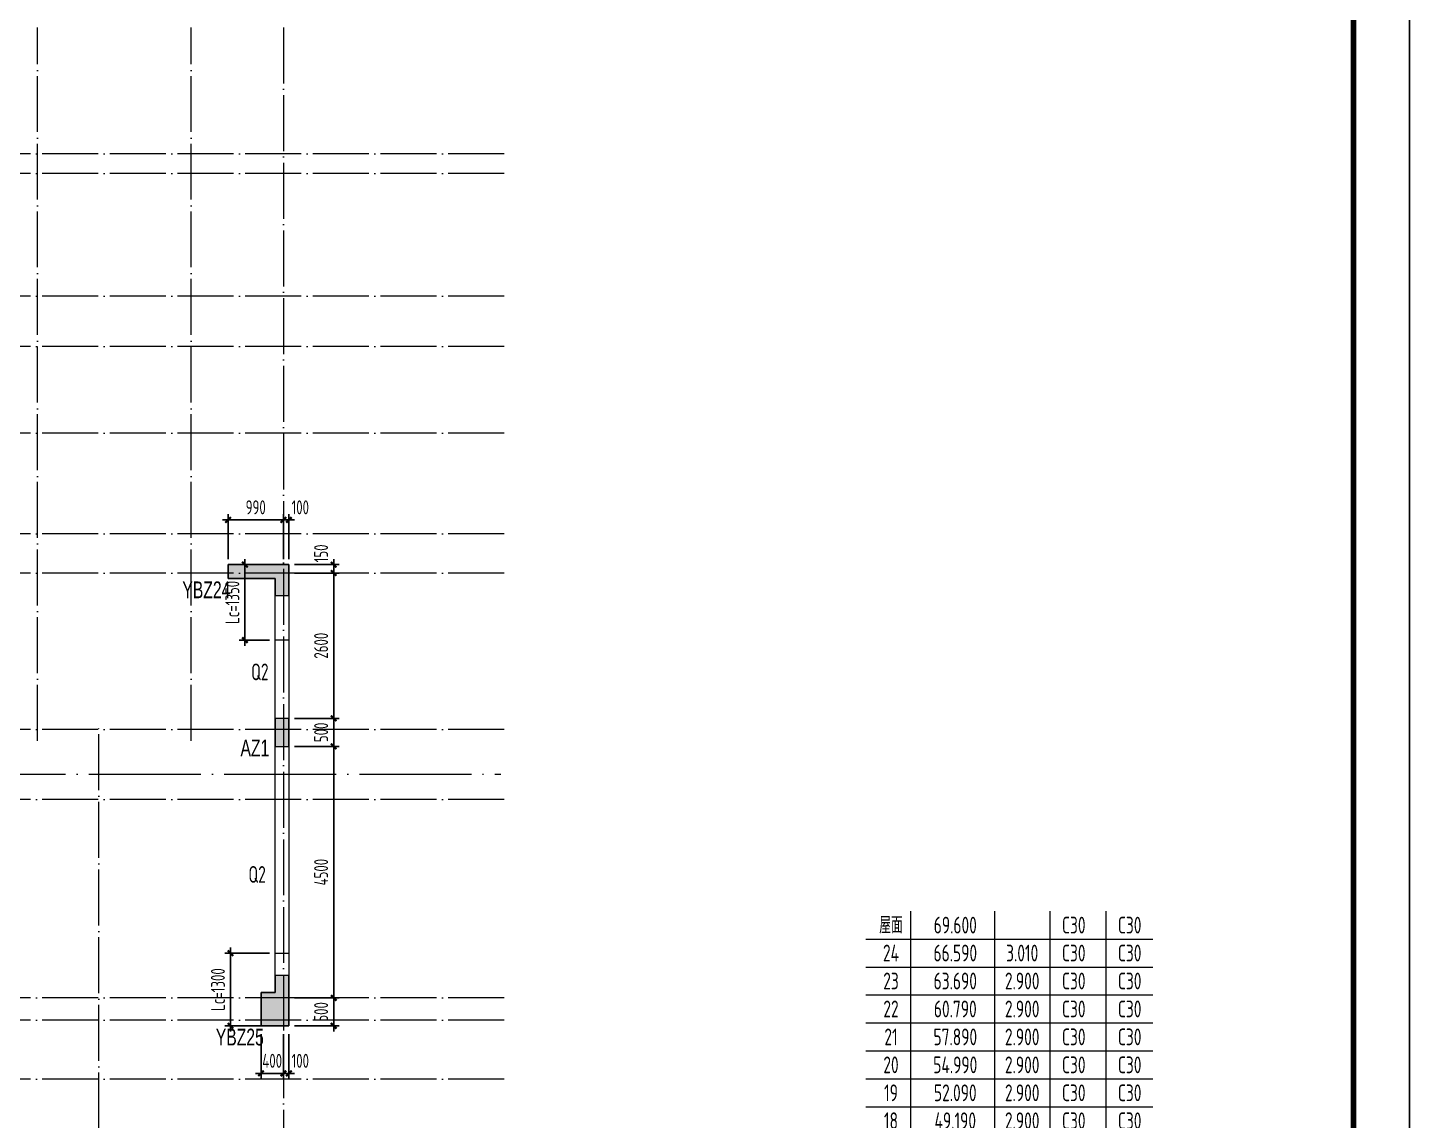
# Model space of a CAD drawing. Extents: x 5874492 to 7194610, y -939842 to -279257.
# Drawn here: x 6337536 to 6362250, y -705438 to -685893 of the extents above; entities that cross this region are included whole.
import ezdxf
from ezdxf.enums import TextEntityAlignment as Align

# ---------------------------------------------------------------- set-up
doc = ezdxf.new("R2010")
doc.units = 0
doc.header["$LTSCALE"] = 1000
doc.linetypes.add('DASH', pattern=[0.35, 0.25, -0.1])
doc.linetypes.add('DOTE', pattern=[2.42, 2, -0.2, 0.02, -0.2])
for name, color, linetype, lineweight in [('A-轴线-塔楼', 1, 'DOTE', 9), ('A-轴线-隔墙', 41, 'DOTE', 9), ('S-基础-HATCH', 251, 'Continuous', 20), ('S-墙柱-COLU', 50, 'Continuous', 20), ('S-墙柱-DIM', 3, 'Continuous', 20), ('S-墙柱-Lc填充', 8, 'Continuous', 20), ('S-墙柱-WALL', 6, 'Continuous', 20), ('S-墙柱-编号', 4, 'Continuous', 20), ('S-轴网-轴线', 1, 'DOTE', 9), ('S-通用-TEXT', 7, 'Continuous', 20)]:
    doc.layers.add(name, color=color, linetype=linetype, lineweight=lineweight)
doc.layers.add('Y-云图图框', color=7, linetype='Continuous')
doc.styles.add('_YT_Name', font='', dxfattribs={"width": 0.8})
doc.styles.add('_YT_Sign_Text', font='ros.shx', dxfattribs={"width": 0.8, "bigfont": 'hztxt.shx'})
doc.styles.add('BW_Dim', font='Bweng.shx', dxfattribs={"width": 0.7, "bigfont": 'hztxt.shx'})
doc.styles.get("Standard").update_dxf_attribs({"font": 'gbenor.shx', "bigfont": 'gbcbig.shx'})
doc.styles.add('TSSD_Dimension', font='tssdeng.shx', dxfattribs={"width": 0.7, "bigfont": 'tssdchn.shx'})
doc.styles.add('TSSD_NORM', font='tssdeng.shx', dxfattribs={"width": 0.7, "bigfont": 'tssdchn.shx'})
doc.styles.add('TSSD_Rein', font='tssdeng.shx', dxfattribs={"width": 0.7, "bigfont": 'hztxt.shx'})
doc.styles.get('_YT_Name').set_extended_font_data('SimHei')
doc.dimstyles.new('TSSD_100_100', dxfattribs={"dimtxt": 250, "dimasz": 100, "dimexe": 100, "dimexo": 100, "dimgap": 100, "dimtad": 1, "dimdec": 0, "dimzin": 0, "dimdsep": 46, "dimtxsty": 'TSSD_Dimension', "dimblk": 'ARCHTICK', "dimcen": 0, "dimdle": 100, "dimclrt": 7, "dimadec": 0, "dimazin": 0, "dimtfac": 1, "dimtdec": 0, "dimtix": 1, "dimtmove": 2, "dimatfit": 0, "dimfxl": 0, "dimtolj": 1, "dimtzin": 0, "dimarcsym": 0})
doc.dimstyles.new('TSSD_100_100$0', dxfattribs={"dimtxt": 250, "dimasz": 100, "dimexe": 100, "dimexo": 250, "dimgap": 100, "dimtad": 1, "dimdec": 0, "dimzin": 0, "dimdsep": 46, "dimtxsty": 'TSSD_Dimension', "dimblk": 'ARCHTICK', "dimcen": 0, "dimdle": 100, "dimclrd": 256, "dimclre": 256, "dimclrt": 7, "dimadec": 0, "dimazin": 0, "dimtfac": 1, "dimtdec": 0, "dimtix": 1, "dimtmove": 2, "dimatfit": 3, "dimldrblk": 'ARCHTICK', "dimfxl": 0, "dimtolj": 1, "dimtzin": 0, "dimlwd": -1, "dimarcsym": 0})

# ---------------------------------------------------------------- blocks, each defined once
blk = doc.blocks.new('ECMCTK_A1_横_单行图名--0')
at = {"color": 4}
blk.add_lwpolyline([(0, 0), (841, 0), (841, 594), (0, 594)], close=True, dxfattribs=at)
at = {"const_width": 1}
blk.add_lwpolyline([(25, 10), (831, 10), (831, 584), (25, 584)], close=True, dxfattribs=at)
at = {"color": 80, "flags": 3}
for tag, height, p in [('YTHQINS', 3, (34.31, 585.5)), ('ECMCKEY', 3, (292.07, 288.23)), ('YTTQINS', 5.62, (848.03, 12.81)), ('YTBARCODE_T1', 3, (749.78, 5.95)), ('YTFRAME', 3, (652.76, 5.84))]:
    blk.add_attdef(tag, text='', height=height, dxfattribs=at).set_placement(p, align=Align.MIDDLE_CENTER)
for tag, height, style, width, p in [('证书编号', 4, '_YT_Sign_Text', 0.8, (708.87, 43.81)), ('审查批准号', 4, '_YT_Sign_Text', 0.8, (761.06, 43.81)), ('工程号', 4, '_YT_Sign_Text', 0.5, (804.08, 44.12)), ('设计单位', 6, '_YT_Name', 0.8, (623.75, 38.6)), ('建设单位', 4, '_YT_Sign_Text', 0.8, (734.96, 36.11)), ('阶段', 4, '_YT_Sign_Text', 0.8, (804.08, 35.81)), ('项目号', 4, '_YT_Sign_Text', 0.5, (822.08, 33.72)), ('项目名称', 4, '_YT_Sign_Text', 0.8, (734.96, 28.11)), ('专业', 4, '_YT_Sign_Text', 0.8, (804.08, 27.31)), ('图纸编号', 4, '_YT_Sign_Text', 0.5, (803.93, 19.36)), ('图纸名称', 4.5, '_YT_Name', 0.8, (735.39, 15.06)), ('版本号', 4, '_YT_Sign_Text', 0.8, (822.08, 13)), ('出图比例', 4.2, '_YT_Sign_Text', 0.8, (681.82, 11.78)), ('日期', 4, '_YT_Sign_Text', 0.5, (803.88, 12.13))]:
    blk.add_attdef(tag, text='', height=height, dxfattribs=dict(style=style, width=width)).set_placement(p, align=Align.CENTER)
at = {"style": '_YT_Sign_Text', "width": 0.8, "flags": 3}
for tag, p, height in [('[审定人]', (590.95, 27.81), 4.1), ('{审定人}', (605.87, 26.45), 6.24), ('[校对人]', (642.23, 27.82), 4.1), ('{校对人}', (658.35, 26.53), 6.24), ('{审核人}', (606.98, 18.44), 6.24), ('[设计人]', (642.47, 20.21), 4.1), ('{设计人}', (658.48, 18.54), 6.24), ('[审核人]', (591.01, 19.76), 4.1), ('{项目负责人}', (608.28, 10.72), 6.24), ('[项目负责人]', (590.78, 12.01), 4.1), ('[专业负责人]', (642.74, 11.77), 4.1), ('{专业负责人}', (658.58, 10.36), 6.24)]:
    blk.add_attdef(tag, p, '', height=height, dxfattribs=at)
at = {"color": 80, "flags": 3}
for tag, p in [('YTQRCODE', (551.04, 11.91)), ('YTBZSIT', (25, 10)), ('EXT_TK_LEFT', (25, 10))]:
    blk.add_attdef(tag, p, '', height=3, dxfattribs=at)
blk = doc.blocks.new('24F')
at = {"layer": 'S-通用-TEXT'}
for p, q in [((1809, 15068), (1809, 1293)), ((3309, 15068), (3309, 1293)), ((4309, 1293), (4309, 15068)), ((5309, 1293), (5309, 15068)), ((1009, 14568), (6141, 14568)), ((1009, 14568), (6141, 14568)), ((1009, 14068), (6141, 14068)), ((1009, 13568), (6141, 13568)), ((1009, 13068), (6141, 13068)), ((1009, 12568), (6141, 12568)), ((1009, 12068), (6141, 12068)), ((1009, 11568), (6141, 11568)), ((1009, 11068), (6141, 11068)), ((1009, 10568), (6141, 10568)), ((1009, 10068), (6141, 10068)), ((1009, 9568), (6141, 9568)), ((1009, 9068), (6141, 9068)), ((1009, 8568), (6141, 8568)), ((1009, 8068), (6141, 8068)), ((1009, 7568), (6141, 7568)), ((1009, 7068), (6141, 7068)), ((1009, 6568), (6141, 6568)), ((1009, 6068), (6141, 6068)), ((1009, 5568), (6141, 5568)), ((1009, 5068), (6141, 5068)), ((1009, 4568), (6141, 4568)), ((1009, 4068), (6141, 4068)), ((1009, 3568), (6141, 3568)), ((1009, 3068), (6141, 3068)), ((1009, 2068), (6141, 2068)), ((1009, 2007), (6141, 2007)), ((1009, 1293), (6141, 1293))]:
    blk.add_line(p, q, dxfattribs=at)
at = {"layer": 'S-通用-TEXT', "linetype": 'DASH'}
for p, q in [((1009, 2629), (6141, 2629)), ((1009, 2568), (6141, 2568)), ((1009, 2568), (6141, 2568)), ((1009, 2568), (6141, 2568))]:
    blk.add_line(p, q, dxfattribs=at)
at = {"layer": 'S-通用-TEXT'}
for points in [[(1009, 4586, 50, 50, 0), (744, 3854, 50, 50, 0), (745, 2735, 50, 50, 0), (1009, 2068, 0, 0, 0)], [(6141, 4074, 50, 50, 0), (6406, 3342, 50, 50, 0), (6406, 2735, 50, 50, 0), (6141, 2068, 0, 0, 0)]]:
    blk.add_lwpolyline(points, format="xyseb", dxfattribs=at)
at = {"layer": 'S-通用-TEXT', "const_width": 50}
blk.add_lwpolyline([(2361, 0), (4977, 0)], dxfattribs=at)
at = {"layer": 'S-通用-TEXT', "style": 'TSSD_Rein', "width": 0.7}
for s, p in [('屋面', (1459, 14818)), ('69.600', (2609, 14818)), ('C30', (4728, 14818)), ('C30', (5728, 14818)), ('24', (1459, 14318)), ('66.590', (2609, 14318)), ('3.010', (3806, 14318)), ('C30', (4728, 14318)), ('C30', (5728, 14318)), ('23', (1459, 13818)), ('63.690', (2609, 13818)), ('2.900', (3806, 13818)), ('C30', (4728, 13818)), ('C30', (5728, 13818)), ('22', (1459, 13318)), ('60.790', (2609, 13318)), ('2.900', (3806, 13318)), ('C30', (4728, 13318)), ('C30', (5728, 13318)), ('21', (1459, 12818)), ('57.890', (2609, 12818)), ('2.900', (3806, 12818)), ('C30', (4728, 12818)), ('C30', (5728, 12818)), ('20', (1459, 12318)), ('54.990', (2609, 12318)), ('2.900', (3806, 12318)), ('C30', (4728, 12318)), ('C30', (5728, 12318)), ('19', (1459, 11818)), ('52.090', (2609, 11818)), ('2.900', (3806, 11818)), ('C30', (4728, 11818)), ('C30', (5728, 11818)), ('18', (1459, 11318)), ('49.190', (2609, 11318)), ('2.900', (3806, 11318)), ('C30', (4728, 11318)), ('C30', (5728, 11318)), ('17', (1459, 10818)), ('46.290', (2609, 10818)), ('2.900', (3806, 10818)), ('C30', (4728, 10818)), ('C30', (5728, 10818)), ('16', (1459, 10318)), ('43.390', (2609, 10318)), ('2.900', (3806, 10318)), ('C30', (4728, 10318)), ('C30', (5728, 10318)), ('15', (1459, 9818)), ('40.490', (2609, 9818)), ('2.900', (3806, 9818)), ('C30', (4728, 9818)), ('C30', (5728, 9818)), ('14', (1459, 9318)), ('37.590', (2609, 9318)), ('2.900', (3806, 9318)), ('C30', (4728, 9318)), ('13', (1459, 8818)), ('34.690', (2609, 8818)), ('2.900', (3806, 8818)), ('C30', (4728, 8818)), ('12', (1459, 8318)), ('31.790', (2609, 8318)), ('2.900', (3806, 8318)), ('C30', (4728, 8318)), ('11', (1459, 7818)), ('28.890', (2609, 7818)), ('2.900', (3806, 7818)), ('C30', (4728, 7818)), ('10', (1459, 7318)), ('25.990', (2609, 7318)), ('2.900', (3806, 7318)), ('C30', (4728, 7318)), ('C40', (5728, 7318)), ('9', (1459, 6818)), ('23.090', (2609, 6818)), ('2.900', (3806, 6818)), ('C30', (4728, 6818)), ('C40', (5728, 6818)), ('8', (1459, 6318)), ('20.190', (2609, 6318)), ('2.900', (3806, 6318)), ('C30', (4728, 6318)), ('C40', (5728, 6318)), ('7', (1459, 5818)), ('17.290', (2609, 5818)), ('2.900', (3806, 5818)), ('C30', (4728, 5818)), ('C40', (5728, 5818)), ('6', (1459, 5318)), ('14.390', (2609, 5318)), ('2.900', (3806, 5318)), ('C30', (4728, 5318)), ('5', (1459, 4818)), ('11.490', (2609, 4818)), ('2.900', (3806, 4818)), ('C30', (4728, 4818)), ('4', (1459, 4318)), ('8.590', (2609, 4318)), ('2.900', (3806, 4318)), ('C30', (4728, 4318)), ('3', (1459, 3818)), ('5.690', (2609, 3818)), ('2.900', (3806, 3818)), ('C30', (4728, 3818)), ('2', (1459, 3318)), ('2.790', (2609, 3318)), ('2.900', (3806, 3318)), ('C30', (4728, 3318)), ('1', (1459, 2818)), ('-0.800', (2520, 2818)), ('3.590', (3806, 2818)), ('C30', (4728, 2818)), ('基础顶', (2520, 2318)), ('按实际', (3806, 2318)), ('详地下室', (4792, 2318)), ('-1', (1349, 2318)), ('标高 Hg', (2609, 1827)), ('层高', (3806, 1827)), ('梁、板', (4726, 1833)), ('墙、柱', (5726, 1833)), ('层号', (1459, 1674)), ('（m）', (2609, 1475)), ('（m）', (3806, 1475)), ('砼标号', (4726, 1480)), ('砼标号', (5726, 1480))]:
    blk.add_text(s, height=300, dxfattribs=at).set_placement(p, align=Align.MIDDLE_CENTER)
at = {"layer": 'S-通用-TEXT', "color": 6, "style": 'TSSD_Rein', "width": 0.7}
for s, p in [('C35', (5728, 9318)), ('C35', (5728, 8818)), ('C35', (5728, 8318)), ('C35', (5728, 7818)), ('C45', (5728, 5318)), ('C45', (5728, 4818)), ('C45', (5728, 4318)), ('C45', (5728, 3818)), ('C45', (5728, 3318)), ('C45', (5728, 2818)), ('C45', (5728, 2318))]:
    blk.add_text(s, height=300, dxfattribs=at).set_placement(p, align=Align.MIDDLE_CENTER)
at = {"layer": 'S-通用-TEXT', "color": 7, "style": 'TSSD_Rein', "width": 0.7}
for s, p in [('约束边缘构件', (500, 2502)), ('底部加强部位', (7150, 2013))]:
    blk.add_text(s, height=500, rotation=90, dxfattribs=at).set_placement(p)
at = {"layer": 'S-通用-TEXT', "style": 'TSSD_NORM', "width": 0.7}
for s, p in [('结 构 层 楼 面 ', (2665, 706)), ('标 高 砼 标 号', (2665, 106))]:
    blk.add_text(s, height=400, dxfattribs=at).set_placement(p)
blk = doc.blocks.new('_ArchTick')
at = {"color": 0, "linetype": 'ByBlock', "const_width": 0.4}
blk.add_lwpolyline([(-0.5, -0.5), (0.5, 0.5)], dxfattribs=at)
blk = doc.blocks.new('*D1005')
at = {"layer": 'Defpoints', "color": 0, "transparency": 16777216}
for p in [(6342210, -698748), (6343010, -698748), (6342210, -703248)]:
    blk.add_point(p, dxfattribs=at)
at = {"layer": 'S-墙柱-DIM', "color": 0, "lineweight": -2, "transparency": 16777216}
for p, q in [((6343010, -703348), (6343010, -698648)), ((6342310, -698748), (6343110, -698748)), ((6342310, -703248), (6343110, -703248))]:
    blk.add_line(p, q, dxfattribs=at)
at = {"layer": 'S-墙柱-DIM', "color": 0, "lineweight": -2, "transparency": 16777216, "xscale": 100, "yscale": 100, "zscale": 100}
for p, rotation in [((6343010, -698748), 90), ((6343010, -703248), 270)]:
    blk.add_blockref('_ArchTick', p, dxfattribs=dict(at, rotation=rotation))
at = {"layer": 'S-墙柱-DIM', "color": 7, "transparency": 16777216, "insert": (6342785, -700998), "char_height": 250, "attachment_point": 5, "rotation": 90, "style": 'TSSD_Dimension'}
blk.add_mtext('\\A1;4500', dxfattribs=at)
blk = doc.blocks.new('*D1007')
at = {"layer": 'Defpoints', "color": 0, "transparency": 16777216}
for p in [(6342210, -698248), (6343010, -698248), (6342210, -698748)]:
    blk.add_point(p, dxfattribs=at)
at = {"layer": 'S-墙柱-DIM', "color": 0, "lineweight": -2, "transparency": 16777216}
for p, q in [((6343010, -698248), (6343010, -698148)), ((6342310, -698248), (6343110, -698248)), ((6343010, -698748), (6343010, -698248)), ((6342310, -698748), (6343110, -698748)), ((6343010, -698748), (6343010, -698848))]:
    blk.add_line(p, q, dxfattribs=at)
at = {"layer": 'S-墙柱-DIM', "color": 0, "lineweight": -2, "transparency": 16777216, "xscale": 100, "yscale": 100, "zscale": 100}
for p, rotation in [((6343010, -698248), 270), ((6343010, -698748), 90)]:
    blk.add_blockref('_ArchTick', p, dxfattribs=dict(at, rotation=rotation))
at = {"layer": 'S-墙柱-DIM', "color": 7, "transparency": 16777216, "insert": (6342785, -698498), "char_height": 250, "attachment_point": 5, "rotation": 90, "style": 'TSSD_Dimension'}
blk.add_mtext('\\A1;500', dxfattribs=at)
blk = doc.blocks.new('*D1068')
at = {"layer": 'Defpoints', "color": 0, "transparency": 16777216}
for p in [(6342110, -703798), (6342210, -703798), (6342110, -704598)]:
    blk.add_point(p, dxfattribs=at)
at = {"layer": 'S-墙柱-DIM', "color": 0, "lineweight": -2, "transparency": 16777216}
for p, q in [((6342110, -703898), (6342110, -704698)), ((6342210, -703898), (6342210, -704698)), ((6342110, -704598), (6342010, -704598)), ((6342210, -704598), (6342110, -704598)), ((6342210, -704598), (6342310, -704598))]:
    blk.add_line(p, q, dxfattribs=at)
at = {"layer": 'S-墙柱-DIM', "color": 0, "lineweight": -2, "transparency": 16777216, "xscale": 100, "yscale": 100, "zscale": 100}
blk.add_blockref('_ArchTick', (6342110, -704598), dxfattribs=at)
at = {"layer": 'S-墙柱-DIM', "color": 0, "lineweight": -2, "transparency": 16777216, "xscale": 100, "yscale": 100, "zscale": 100, "rotation": 180}
blk.add_blockref('_ArchTick', (6342210, -704598), dxfattribs=at)
at = {"layer": 'S-墙柱-DIM', "color": 7, "transparency": 16777216, "insert": (6342412, -704373), "char_height": 250, "attachment_point": 5, "style": 'TSSD_Dimension'}
blk.add_mtext('\\A1;100', dxfattribs=at)
blk = doc.blocks.new('*D1069')
at = {"layer": 'Defpoints', "color": 0, "transparency": 16777216}
for p in [(6341710, -703798), (6342110, -703798), (6341710, -704598)]:
    blk.add_point(p, dxfattribs=at)
at = {"layer": 'S-墙柱-DIM', "color": 0, "lineweight": -2, "transparency": 16777216}
for p, q in [((6341710, -703898), (6341710, -704698)), ((6342110, -703898), (6342110, -704698)), ((6341710, -704598), (6341610, -704598)), ((6342110, -704598), (6341710, -704598)), ((6342110, -704598), (6342210, -704598))]:
    blk.add_line(p, q, dxfattribs=at)
at = {"layer": 'S-墙柱-DIM', "color": 0, "lineweight": -2, "transparency": 16777216, "xscale": 100, "yscale": 100, "zscale": 100}
blk.add_blockref('_ArchTick', (6341710, -704598), dxfattribs=at)
at = {"layer": 'S-墙柱-DIM', "color": 0, "lineweight": -2, "transparency": 16777216, "xscale": 100, "yscale": 100, "zscale": 100, "rotation": 180}
blk.add_blockref('_ArchTick', (6342110, -704598), dxfattribs=at)
at = {"layer": 'S-墙柱-DIM', "color": 7, "transparency": 16777216, "insert": (6341910, -704373), "char_height": 250, "attachment_point": 5, "style": 'TSSD_Dimension'}
blk.add_mtext('\\A1;400', dxfattribs=at)
blk = doc.blocks.new('*D1070')
at = {"layer": 'Defpoints', "color": 0, "transparency": 16777216}
for p in [(6341120, -694698), (6341120, -695498), (6342110, -695498)]:
    blk.add_point(p, dxfattribs=at)
at = {"layer": 'S-墙柱-DIM', "color": 0, "lineweight": -2, "transparency": 16777216}
for p, q in [((6342210, -694698), (6341020, -694698)), ((6341120, -695398), (6341120, -694598)), ((6342110, -695398), (6342110, -694598))]:
    blk.add_line(p, q, dxfattribs=at)
at = {"layer": 'S-墙柱-DIM', "color": 0, "lineweight": -2, "transparency": 16777216, "xscale": 100, "yscale": 100, "zscale": 100, "rotation": 180}
blk.add_blockref('_ArchTick', (6341120, -694698), dxfattribs=at)
at = {"layer": 'S-墙柱-DIM', "color": 0, "lineweight": -2, "transparency": 16777216, "xscale": 100, "yscale": 100, "zscale": 100}
blk.add_blockref('_ArchTick', (6342110, -694698), dxfattribs=at)
at = {"layer": 'S-墙柱-DIM', "color": 7, "transparency": 16777216, "insert": (6341615, -694473), "char_height": 250, "attachment_point": 5, "style": 'TSSD_Dimension'}
blk.add_mtext('\\A1;990', dxfattribs=at)
blk = doc.blocks.new('*D1071')
at = {"layer": 'Defpoints', "color": 0, "transparency": 16777216}
for p in [(6342110, -694698), (6342110, -695498), (6342210, -695498)]:
    blk.add_point(p, dxfattribs=at)
at = {"layer": 'S-墙柱-DIM', "color": 0, "lineweight": -2, "transparency": 16777216}
for p, q in [((6342110, -694698), (6342010, -694698)), ((6342110, -695398), (6342110, -694598)), ((6342210, -694698), (6342110, -694698)), ((6342210, -695398), (6342210, -694598)), ((6342210, -694698), (6342310, -694698))]:
    blk.add_line(p, q, dxfattribs=at)
at = {"layer": 'S-墙柱-DIM', "color": 0, "lineweight": -2, "transparency": 16777216, "xscale": 100, "yscale": 100, "zscale": 100}
blk.add_blockref('_ArchTick', (6342110, -694698), dxfattribs=at)
at = {"layer": 'S-墙柱-DIM', "color": 0, "lineweight": -2, "transparency": 16777216, "xscale": 100, "yscale": 100, "zscale": 100, "rotation": 180}
blk.add_blockref('_ArchTick', (6342210, -694698), dxfattribs=at)
at = {"layer": 'S-墙柱-DIM', "color": 7, "transparency": 16777216, "insert": (6342412, -694473), "char_height": 250, "attachment_point": 5, "style": 'TSSD_Dimension'}
blk.add_mtext('\\A1;100', dxfattribs=at)
blk = doc.blocks.new('*D1072')
at = {"layer": 'Defpoints', "color": 0, "transparency": 16777216}
for p in [(6342210, -695498), (6342210, -695648), (6343010, -695498)]:
    blk.add_point(p, dxfattribs=at)
at = {"layer": 'S-墙柱-DIM', "color": 0, "lineweight": -2, "transparency": 16777216}
for p, q in [((6343010, -695498), (6343010, -695398)), ((6342310, -695498), (6343110, -695498)), ((6342310, -695648), (6343110, -695648)), ((6343010, -695648), (6343010, -695498)), ((6343010, -695648), (6343010, -695748))]:
    blk.add_line(p, q, dxfattribs=at)
at = {"layer": 'S-墙柱-DIM', "color": 0, "lineweight": -2, "transparency": 16777216, "xscale": 100, "yscale": 100, "zscale": 100}
for p, rotation in [((6343010, -695498), 270), ((6343010, -695648), 90)]:
    blk.add_blockref('_ArchTick', p, dxfattribs=dict(at, rotation=rotation))
at = {"layer": 'S-墙柱-DIM', "color": 7, "transparency": 16777216, "insert": (6342785, -695297), "char_height": 250, "attachment_point": 5, "rotation": 90, "style": 'TSSD_Dimension'}
blk.add_mtext('\\A1;150', dxfattribs=at)
blk = doc.blocks.new('*D1073')
at = {"layer": 'Defpoints', "color": 0, "transparency": 16777216}
for p in [(6342210, -695648), (6343010, -695648), (6342210, -698248)]:
    blk.add_point(p, dxfattribs=at)
at = {"layer": 'S-墙柱-DIM', "color": 0, "lineweight": -2, "transparency": 16777216}
for p, q in [((6342310, -695648), (6343110, -695648)), ((6343010, -698348), (6343010, -695548)), ((6342310, -698248), (6343110, -698248))]:
    blk.add_line(p, q, dxfattribs=at)
at = {"layer": 'S-墙柱-DIM', "color": 0, "lineweight": -2, "transparency": 16777216, "xscale": 100, "yscale": 100, "zscale": 100}
for p, rotation in [((6343010, -695648), 90), ((6343010, -698248), 270)]:
    blk.add_blockref('_ArchTick', p, dxfattribs=dict(at, rotation=rotation))
at = {"layer": 'S-墙柱-DIM', "color": 7, "transparency": 16777216, "insert": (6342785, -696948), "char_height": 250, "attachment_point": 5, "rotation": 90, "style": 'TSSD_Dimension'}
blk.add_mtext('\\A1;2600', dxfattribs=at)
blk = doc.blocks.new('*D1074')
at = {"layer": 'Defpoints', "color": 0, "transparency": 16777216}
for p in [(6342210, -703248), (6343010, -703248), (6342210, -703748)]:
    blk.add_point(p, dxfattribs=at)
at = {"layer": 'S-墙柱-DIM', "color": 0, "lineweight": -2, "transparency": 16777216}
for p, q in [((6342310, -703248), (6343110, -703248)), ((6343010, -703248), (6343010, -703148)), ((6343010, -703748), (6343010, -703248)), ((6342310, -703748), (6343110, -703748)), ((6343010, -703748), (6343010, -703848))]:
    blk.add_line(p, q, dxfattribs=at)
at = {"layer": 'S-墙柱-DIM', "color": 0, "lineweight": -2, "transparency": 16777216, "xscale": 100, "yscale": 100, "zscale": 100}
for p, rotation in [((6343010, -703248), 270), ((6343010, -703748), 90)]:
    blk.add_blockref('_ArchTick', p, dxfattribs=dict(at, rotation=rotation))
at = {"layer": 'S-墙柱-DIM', "color": 7, "transparency": 16777216, "insert": (6342785, -703498), "char_height": 250, "attachment_point": 5, "rotation": 90, "style": 'TSSD_Dimension'}
blk.add_mtext('\\A1;500', dxfattribs=at)
blk = doc.blocks.new('*D1079')
at = {"layer": 'Defpoints', "color": 0, "transparency": 16777216}
for p in [(6341960, -695498), (6341422, -696848), (6341960, -696848)]:
    blk.add_point(p, dxfattribs=at)
at = {"layer": 'S-墙柱-DIM', "color": 0, "lineweight": -2, "transparency": 16777216}
for p, q in [((6341422, -695398), (6341422, -696948)), ((6341860, -695498), (6341322, -695498)), ((6341860, -696848), (6341322, -696848))]:
    blk.add_line(p, q, dxfattribs=at)
at = {"layer": 'S-墙柱-DIM', "color": 0, "lineweight": -2, "transparency": 16777216, "xscale": 100, "yscale": 100, "zscale": 100}
for p, rotation in [((6341422, -695498), 90), ((6341422, -696848), 270)]:
    blk.add_blockref('_ArchTick', p, dxfattribs=dict(at, rotation=rotation))
at = {"layer": 'S-墙柱-DIM', "color": 7, "transparency": 16777216, "insert": (6341197, -696173), "char_height": 250, "attachment_point": 5, "rotation": 90, "style": 'TSSD_Dimension'}
blk.add_mtext('\\A1;Lc=1350', dxfattribs=at)
blk = doc.blocks.new('*D1080')
at = {"layer": 'Defpoints', "color": 0, "transparency": 16777216}
for p in [(6341164, -702448), (6341960, -702448), (6341960, -703748)]:
    blk.add_point(p, dxfattribs=at)
at = {"layer": 'S-墙柱-DIM', "color": 0, "lineweight": -2, "transparency": 16777216}
for p, q in [((6341164, -703848), (6341164, -702348)), ((6341860, -702448), (6341064, -702448)), ((6341860, -703748), (6341064, -703748))]:
    blk.add_line(p, q, dxfattribs=at)
at = {"layer": 'S-墙柱-DIM', "color": 0, "lineweight": -2, "transparency": 16777216, "xscale": 100, "yscale": 100, "zscale": 100}
for p, rotation in [((6341164, -702448), 90), ((6341164, -703748), 270)]:
    blk.add_blockref('_ArchTick', p, dxfattribs=dict(at, rotation=rotation))
at = {"layer": 'S-墙柱-DIM', "color": 7, "transparency": 16777216, "insert": (6340939, -703098), "char_height": 250, "attachment_point": 5, "rotation": 90, "style": 'TSSD_Dimension'}
blk.add_mtext('\\A1;Lc=1300', dxfattribs=at)
blk = doc.blocks.new('ZHOUWANG3')
at = {"layer": 'A-轴线-塔楼', "linetype": 'DOTE', "ltscale": 0.5}
for p, q in [((135852, 248942), (135852, 226834)), ((139798, 246686), (85362, 246686)), ((139798, 246336), (121152, 246336)), ((139798, 244136), (121152, 244136)), ((139798, 243236), (85362, 243236)), ((139798, 241686), (85362, 241686)), ((139798, 239886), (85362, 239886)), ((139798, 239186), (85362, 239186)), ((139798, 231586), (85362, 231586))]:
    blk.add_line(p, q, dxfattribs=at)
at = {"layer": 'A-轴线-隔墙', "ltscale": 0.5}
for p, q in [((131452, 236186), (131452, 248942)), ((134202, 236186), (134202, 248942)), ((139798, 236386), (129552, 236386)), ((132552, 226834), (132552, 236486)), ((139798, 235136), (129552, 235136)), ((139798, 231186), (85362, 231186)), ((139798, 230136), (85362, 230136))]:
    blk.add_line(p, q, dxfattribs=at)

msp = doc.modelspace()

# ---------------------------------------------------------------- hatches: boundary and pattern name
at = {"layer": 'S-基础-HATCH'}
for points in [[(6341960.4, -695748.4), (6341960.4, -696048.4), (6342210.4, -696048.4), (6342210.4, -695498.4), (6341120.4, -695498.4), (6341120.4, -695748.4)], [(6341960.4, -703148.4), (6341710.4, -703148.4), (6341710.4, -703748.4), (6342210.4, -703748.4), (6342210.4, -702848.4), (6341960.4, -702848.4)]]:
    msp.add_hatch(color=256, dxfattribs=at).paths.add_polyline_path(points)
h = msp.add_hatch(color=256, dxfattribs=at)
h.dxf.hatch_style = 1
h.paths.add_polyline_path([(6341960.4, -698248.4), (6342210.4, -698248.4), (6342210.4, -698748.4), (6341960.4, -698748.4)])

# ---------------------------------------------------------------- linework, layer by layer
at = {"layer": 'S-墙柱-COLU'}
for points in [[(6341960.4, -695748.4), (6341960.4, -696048.4), (6342210.4, -696048.4), (6342210.4, -695498.4), (6341120.4, -695498.4), (6341120.4, -695748.4)], [(6342210.4, -698248.4), (6341960.4, -698248.4), (6341960.4, -698748.4), (6342210.4, -698748.4)], [(6341960.4, -703148.4), (6341710.4, -703148.4), (6341710.4, -703748.4), (6342210.4, -703748.4), (6342210.4, -702848.4), (6341960.4, -702848.4)]]:
    msp.add_lwpolyline(points, close=True, dxfattribs=at)
at = {"layer": 'S-墙柱-Lc填充'}
for p, q in [((6342210.4, -696848.4), (6341960.4, -696848.4)), ((6341960.4, -702448.4), (6342210.4, -702448.4))]:
    msp.add_line(p, q, dxfattribs=at)
at = {"layer": 'S-墙柱-WALL'}
msp.add_lwpolyline([(6341710.4, -703148.4), (6341960.4, -703148.4), (6341960.4, -695748.4), (6341120.4, -695748.4), (6341120.4, -695498.4), (6342210.4, -695498.4), (6342210.4, -703748.4), (6341710.4, -703748.4)], close=True, dxfattribs=at)
at = {"layer": 'S-轴网-轴线'}
msp.add_lwpolyline([(6328952.2, -699248.4), (6345997, -699248.4)], dxfattribs=at)

# ---------------------------------------------------------------- block references
msp.add_blockref('ZHOUWANG3', (6206258.5, -934834.8))
at = {"layer": 'S-通用-TEXT'}
msp.add_blockref('24F', (6351519.3, -716763.5), dxfattribs=at)
at = {"layer": 'Y-云图图框', "xscale": 100, "yscale": 100, "zscale": 100}
msp.add_blockref('ECMCTK_A1_横_单行图名--0', (6278150.3, -729620), dxfattribs=at)

# ---------------------------------------------------------------- texts
at = {"layer": 'S-墙柱-编号', "style": 'TSSD_Rein', "width": 0.7}
for p in [(6341533.1, -697566.4), (6341484.7, -701189.4)]:
    msp.add_text('Q2', height=300, dxfattribs=at).set_placement(p)
at = {"layer": 'S-通用-TEXT', "style": 'BW_Dim', "width": 0.7}
for s, p in [('YBZ24', (6340303.1, -695798.4)), ('AZ1', (6341342.6, -698627.6)), ('YBZ25', (6340901.2, -703798.4))]:
    msp.add_text(s, height=300, dxfattribs=at).set_placement(p, align=Align.TOP_LEFT)

# ---------------------------------------------------------------- dimensions: what is measured, and where the dimension line sits
at = {"layer": 'S-墙柱-DIM'}
for base, p1, p2, angle, picture, middle in [((6341120.4, -694698.4), (6342110.4, -695498.4), (6341120.4, -695498.4), 180, '*D1070', (6341615.4, -694473.4)), ((6343010.4, -695648.4), (6342210.4, -698248.4), (6342210.4, -695648.4), 90, '*D1073', (6342785.4, -696948.4)), ((6343010.4, -698248.4), (6342210.4, -698748.4), (6342210.4, -698248.4), 90, '*D1007', (6342785.4, -698498.4)), ((6343010.4, -698748.4), (6342210.4, -703248.4), (6342210.4, -698748.4), 90, '*D1005', (6342785.4, -700998.4)), ((6343010.4, -703248.4), (6342210.4, -703748.4), (6342210.4, -703248.4), 90, '*D1074', (6342785.4, -703498.4))]:
    dim = msp.add_linear_dim(base=base, p1=p1, p2=p2, angle=angle, dimstyle='TSSD_100_100', dxfattribs=at)
    dim.commit()
    dim.dimension.update_dxf_attribs({"geometry": picture, "text_midpoint": middle})
for base, p1, p2, angle, picture, middle in [((6342110.4, -694698.4), (6342210.4, -695498.4), (6342110.4, -695498.4), 180, '*D1071', (6342412, -694473.4)), ((6343010.4, -695498.4), (6342210.4, -695648.4), (6342210.4, -695498.4), 90, '*D1072', (6342785.4, -695296.8))]:
    dim = msp.add_linear_dim(base=base, p1=p1, p2=p2, angle=angle, dimstyle='TSSD_100_100', dxfattribs=at)
    dim.commit()
    dim.dimension.update_dxf_attribs({"geometry": picture, "text_midpoint": middle, "dimtype": 128})
for base, p1, p2, angle, picture, middle in [((6341422, -696848.4), (6341960.4, -695498.4), (6341960.4, -696848.4), 270, '*D1079', (6341197, -696173.4)), ((6341164, -702448.4), (6341960.4, -703748.4), (6341960.4, -702448.4), 90, '*D1080', (6340939, -703098.4))]:
    dim = msp.add_linear_dim(base=base, p1=p1, p2=p2, angle=angle, text='Lc=<>', dimstyle='TSSD_100_100', dxfattribs=at)
    dim.commit()
    dim.dimension.update_dxf_attribs({"geometry": picture, "text_midpoint": middle})
dim = msp.add_aligned_dim(p1=(6342110.4, -703798.4), p2=(6341710.4, -703798.4), distance=800, dimstyle='TSSD_100_100$0', override={"dimexo": 100, "dimclrd": 0, "dimclre": 0, "dimatfit": 0, "dimfxl": 1, "dimlwd": 65534}, dxfattribs=at)
dim.commit()
dim.dimension.update_dxf_attribs({"geometry": '*D1069', "text_midpoint": (6341910.4, -704373.4)})
dim = msp.add_linear_dim(base=(6342110.4, -704598.4), p1=(6342210.4, -703798.4), p2=(6342110.4, -703798.4), angle=180, dimstyle='TSSD_100_100$0', override={"dimexo": 100, "dimclrd": 0, "dimclre": 0, "dimatfit": 0, "dimfxl": 1, "dimlwd": 65534}, dxfattribs=at)
dim.commit()
dim.dimension.update_dxf_attribs({"geometry": '*D1068', "text_midpoint": (6342412, -704373.4), "dimtype": 129})

doc.saveas('drawing.dxf')
